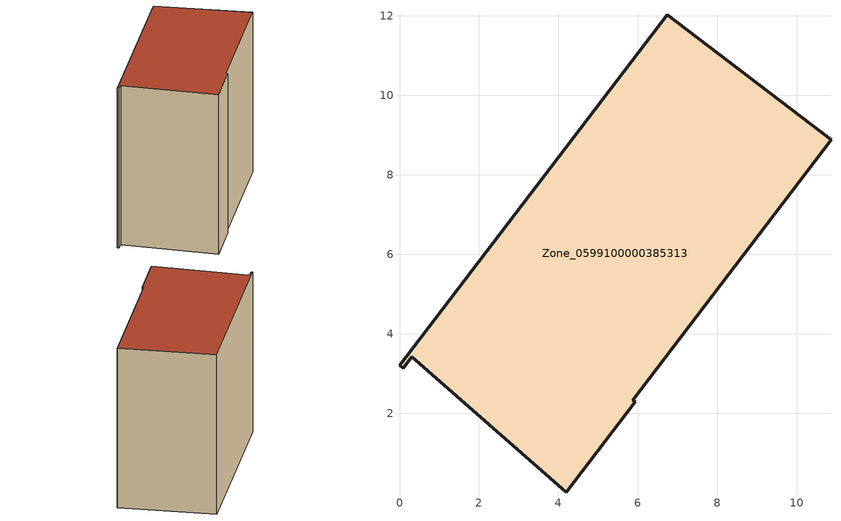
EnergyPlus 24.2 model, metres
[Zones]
Zone_0599100000385313
 floor ground (C_G): 5.92,2.29 4.2,0.01 0.31,3.42 0.09,3.13 0,3.2 6.74,12.03 10.86,8.88 5.87,2.33 z0
 wall outside (C_F): 6.74,12.03 0,3.2 0.09,3.13 0.31,3.42 4.2,0.01 5.92,2.29 5.87,2.33 10.86,8.88 6.74,12.03 z0:8.87
 roof outside (C_R): 4.2,0.01 5.92,2.29 5.87,2.33 10.86,8.88 6.74,12.03 0,3.2 0.09,3.13 0.31,3.42 z8.87
[BUILDING]
Pand.0599100000385313: North Axis=0; Terrain=City; Loads Convergence Tolerance Value=0.04; Temperature Convergence Tolerance Value=0.4; Solar Distribution=FullExterior; Maximum Number of Warmup Days=25; Minimum Number of Warmup Days=1
[Site:Location]
Rotterdam.The.Hague.AP_ZH_NLD Design_Conditions: Latitude=51.96; Longitude=4.45; Time Zone=1; Elevation=-4.5
[SITE:GROUNDTEMPERATURE:BUILDINGSURFACE]
18, 18, 18, 18, 18, 18, 18, 18, 18, 18, 18, 18
[MATERIAL] Thermal Absorptance=0.9; Solar Absorptance=0.7; Visible Absorptance=0.7
Name | Roughness | Thickness | Conductivity | Density | Specific Heat
G.TC.1992-2005 | MediumSmooth | 0.15 | 0.06 | 540 | 1210
F.TC.1992-2005 | Rough | 0.3 | 0.12 | 1920 | 840
R.TC.1992-2005 | MediumRough | 0.2 | 0.08 | 1500 | 1000
[CONSTRUCTION]
C_G: G.TC.1992-2005
C_F: F.TC.1992-2005
C_R: R.TC.1992-2005
[ZONE]
Zone_0599100000385313: Type=1; Multiplier=1; Ceiling Height=Autocalculate; Volume=Autocalculate; Floor Area=autocalculate; Part of Total Floor Area=Yes
[ZONEINFILTRATION:DESIGNFLOWRATE]
Infil_Zone_0599100000385313: Zone or ZoneList or Space or SpaceList=Zone_0599100000385313; Schedule=AlwaysOn; Design Flow Rate Calculation Method=Flow/Area; Flow Rate per Floor Area=0.0015; Constant Term Coefficient=1; Temperature Term Coefficient=0; Velocity Term Coefficient=0; Velocity Squared Term Coefficient=0
[HVACTEMPLATE:ZONE:IDEALLOADSAIRSYSTEM]
Zone_0599100000385313: Maximum Heating Supply Air Temperature=50; Minimum Cooling Supply Air Temperature=13; Maximum Heating Supply Air Humidity Ratio=0.0156; Minimum Cooling Supply Air Humidity Ratio=0.0077; Heating Limit=NoLimit; Cooling Limit=NoLimit; Dehumidification Control Type=ConstantSensibleHeatRatio; Cooling Sensible Heat Ratio=0.7; Dehumidification Setpoint=60; Humidification Control Type=None; Humidification Setpoint=30; Outdoor Air Method=None; Outdoor Air Flow Rate per Person=0.00944; Outdoor Air Flow Rate per Zone Floor Area=0; Outdoor Air Flow Rate per Zone=0; Demand Controlled Ventilation Type=None; Outdoor Air Economizer Type=NoEconomizer; Heat Recovery Type=None; Sensible Heat Recovery Effectiveness=0.7; Latent Heat Recovery Effectiveness=0.65
[ZONECONTROL:THERMOSTAT]
ThermostatControl_Zone_0599100000385313: Zone or ZoneList=Zone_0599100000385313; Control Type Schedule=DualSetpointControlType; Control 1=Thermostat_Zone_0599100000385313; Temperature Difference Between Cutout And Setpoint=0
[THERMOSTATSETPOINT:DUALSETPOINT]
Thermostat_Zone_0599100000385313: Heating Setpoint Temperature Schedule=HeatingSetpoint_Zone_0599100000385313; Cooling Setpoint Temperature Schedule=CoolingSetpoint_Zone_0599100000385313
[SCHEDULE:COMPACT]
HeatingSetpoint_Zone_0599100000385313: Through: 12/31, For: AllDays, Until: 24:00, 21
CoolingSetpoint_Zone_0599100000385313: Through: 12/31, For: AllDays, Until: 24:00, 24
DualSetpointControlType: Through: 12/31, For: AllDays, Until: 24:00, 4
AlwaysOn: Through: 12/31, For: AllDays, Until: 24:00, 1
